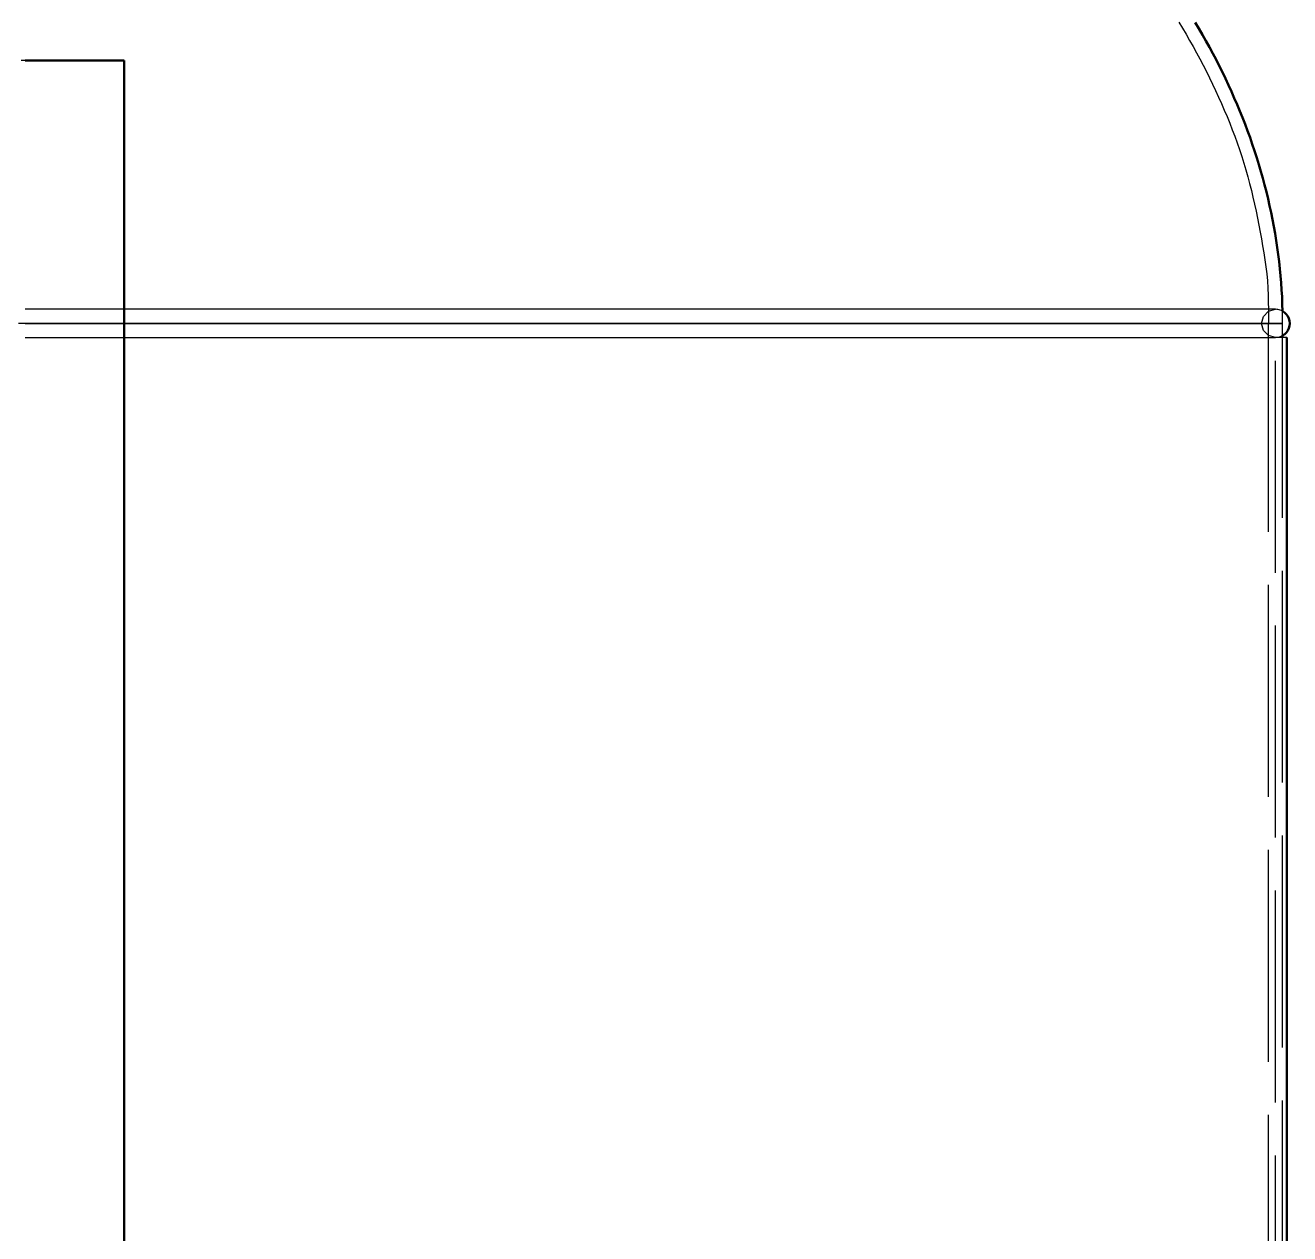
# Model space of a CAD drawing. Header units: millimetres. Extents: x 0 to 420, y 0 to 297.
# Drawn here: x 174.5 to 192.4, y 219.32 to 236.42 of the extents above; entities that cross this region are included whole.
import ezdxf

# ---------------------------------------------------------------- set-up
doc = ezdxf.new("R2010")
doc.units = ezdxf.units.MM
doc.linetypes.add('ISO02-TRAZOS', pattern=[3.75, 3, -0.75])
doc.layers.add('01-VISIBLE', color=7, linetype='CONTINUOUS', lineweight=50)
doc.layers.add('02-OCULTA', color=4, linetype='ISO02-TRAZOS', lineweight=25)

msp = doc.modelspace()

# ---------------------------------------------------------------- linework, layer by layer
at = {"layer": '01-VISIBLE'}
for p, q in [((175.898, 189.92), (175.898, 235.92)), ((192.298, 232), (192.298, 232.027)), ((192.358, 212.42), (192.358, 232))]:
    msp.add_line(p, q, dxfattribs=at)
for points in [[(192.296, 232.374), (192.293, 232.475), (192.289, 232.575), (192.284, 232.675), (192.277, 232.776), (192.268, 232.876), (192.259, 232.975), (192.248, 233.075), (192.236, 233.175), (192.222, 233.274), (192.207, 233.374), (192.191, 233.473), (192.174, 233.572), (192.155, 233.67), (192.135, 233.769), (192.114, 233.867), (192.091, 233.965), (192.068, 234.062), (192.043, 234.16), (192.017, 234.256), (191.99, 234.353), (191.961, 234.449), (191.932, 234.545), (191.901, 234.641), (191.869, 234.736), (191.836, 234.831), (191.802, 234.925), (191.766, 235.019), (191.73, 235.113), (191.693, 235.206), (191.654, 235.299), (191.614, 235.391), (191.574, 235.483), (191.532, 235.574), (191.489, 235.665), (191.445, 235.755), (191.401, 235.845), (191.355, 235.934), (191.308, 236.023), (191.261, 236.112), (191.212, 236.2), (191.163, 236.287), (191.112, 236.374), (191.061, 236.46)], [(174.498, 235.92), (174.598, 235.92), (174.698, 235.92), (174.798, 235.92), (174.898, 235.92), (174.998, 235.92), (175.098, 235.92), (175.198, 235.92), (175.298, 235.92), (175.398, 235.92), (175.498, 235.92), (175.598, 235.92), (175.698, 235.92), (175.798, 235.92), (175.898, 235.92)], [(192.398, 232.2), (192.395, 232.235), (192.386, 232.269), (192.371, 232.301), (192.35, 232.33), (192.325, 232.355), (192.296, 232.374)], [(192.398, 232.2), (192.395, 232.165), (192.386, 232.132), (192.371, 232.1), (192.351, 232.072), (192.327, 232.047), (192.298, 232.027)]]:
    msp.add_lwpolyline(points, dxfattribs=at)
at = {"layer": '02-OCULTA'}
for p, q in [((192.098, 173), (192.098, 232.2)), ((192.298, 232.027), (192.298, 232.2)), ((192.198, 176.172), (192.198, 232)), ((192.198, 176.172), (192.198, 232)), ((192.358, 232), (192.198, 232)), ((192.358, 232), (192.198, 232)), ((192.298, 173.2), (192.298, 232)), ((192.358, 173.2), (192.358, 232))]:
    msp.add_line(p, q, dxfattribs=at)
for points in [[(190.827, 236.465), (190.88, 236.38), (190.931, 236.294), (190.981, 236.207), (191.031, 236.12), (191.079, 236.032), (191.126, 235.944), (191.173, 235.855), (191.218, 235.766), (191.263, 235.676), (191.306, 235.586), (191.349, 235.495), (191.391, 235.404), (191.432, 235.313), (191.472, 235.221), (191.511, 235.128), (191.549, 235.036), (191.585, 234.942), (191.621, 234.849), (191.655, 234.755), (191.688, 234.66), (191.72, 234.565), (191.75, 234.469), (191.779, 234.373), (191.805, 234.277), (191.831, 234.18), (191.855, 234.083), (191.878, 233.985), (191.9, 233.887), (191.921, 233.789), (191.941, 233.691), (191.96, 233.593), (191.979, 233.494), (191.997, 233.396), (192.015, 233.297), (192.032, 233.199), (192.048, 233.1), (192.062, 233), (192.074, 232.901), (192.083, 232.801), (192.089, 232.701), (192.093, 232.601), (192.095, 232.501), (192.097, 232.401), (192.097, 232.3), (192.098, 232.2)], [(175.898, 235.92), (175.794, 235.92), (175.69, 235.92), (175.586, 235.92), (175.482, 235.92), (175.378, 235.92), (175.274, 235.92), (175.17, 235.92), (175.066, 235.92), (174.962, 235.92), (174.858, 235.92), (174.754, 235.92), (174.65, 235.92), (174.546, 235.92), (174.442, 235.92)], [(192.198, 232.4), (192.098, 232.4), (191.998, 232.4), (191.898, 232.4), (191.798, 232.4), (191.698, 232.4), (191.598, 232.4), (191.498, 232.4), (191.398, 232.4), (191.298, 232.4), (191.198, 232.4), (191.098, 232.4), (190.998, 232.4), (190.898, 232.4), (190.798, 232.4), (190.698, 232.4), (190.598, 232.4), (190.498, 232.4), (190.398, 232.4), (190.298, 232.4), (190.198, 232.4), (190.098, 232.4), (189.998, 232.4), (189.898, 232.4), (189.798, 232.4), (189.698, 232.4), (189.598, 232.4), (189.498, 232.4), (189.398, 232.4), (189.298, 232.4), (189.198, 232.4), (189.098, 232.4), (188.998, 232.4), (188.898, 232.4), (188.798, 232.4), (188.698, 232.4), (188.598, 232.4), (188.498, 232.4), (188.398, 232.4), (188.298, 232.4), (188.198, 232.4), (188.098, 232.4), (187.998, 232.4), (187.898, 232.4), (187.798, 232.4), (187.698, 232.4), (187.598, 232.4), (187.498, 232.4), (187.398, 232.4), (187.298, 232.4), (187.198, 232.4), (187.098, 232.4), (186.998, 232.4), (186.898, 232.4), (186.798, 232.4), (186.698, 232.4), (186.598, 232.4), (186.498, 232.4), (186.398, 232.4), (186.298, 232.4), (186.198, 232.4), (186.098, 232.4), (185.998, 232.4), (185.898, 232.4), (185.798, 232.4), (185.698, 232.4), (185.598, 232.4), (185.498, 232.4), (185.398, 232.4), (185.298, 232.4), (185.198, 232.4), (185.098, 232.4), (184.998, 232.4), (184.898, 232.4), (184.798, 232.4), (184.698, 232.4), (184.598, 232.4), (184.498, 232.4), (184.398, 232.4), (184.298, 232.4), (184.198, 232.4), (184.098, 232.4), (183.998, 232.4), (183.898, 232.4), (183.798, 232.4), (183.698, 232.4), (183.598, 232.4), (183.498, 232.4), (183.398, 232.4), (183.298, 232.4), (183.198, 232.4), (183.098, 232.4), (182.998, 232.4), (182.898, 232.4), (182.798, 232.4), (182.698, 232.4), (182.598, 232.4), (182.498, 232.4), (182.398, 232.4), (182.298, 232.4), (182.198, 232.4), (182.098, 232.4), (181.998, 232.4), (181.898, 232.4), (181.798, 232.4), (181.698, 232.4), (181.598, 232.4), (181.498, 232.4), (181.398, 232.4), (181.298, 232.4), (181.198, 232.4), (181.098, 232.4), (180.998, 232.4), (180.898, 232.4), (180.798, 232.4), (180.698, 232.4), (180.598, 232.4), (180.498, 232.4), (180.398, 232.4), (180.298, 232.4), (180.198, 232.4), (180.098, 232.4), (179.998, 232.4), (179.898, 232.4), (179.798, 232.4), (179.698, 232.4), (179.598, 232.4), (179.498, 232.4), (179.398, 232.4), (179.298, 232.4), (179.198, 232.4), (179.098, 232.4), (178.998, 232.4), (178.898, 232.4), (178.798, 232.4), (178.698, 232.4), (178.598, 232.4), (178.498, 232.4), (178.398, 232.4), (178.298, 232.4), (178.198, 232.4), (178.098, 232.4), (177.998, 232.4), (177.898, 232.4), (177.798, 232.4), (177.698, 232.4), (177.598, 232.4), (177.498, 232.4), (177.398, 232.4), (177.298, 232.4), (177.198, 232.4), (177.098, 232.4), (176.998, 232.4), (176.898, 232.4), (176.798, 232.4), (176.698, 232.4), (176.598, 232.4), (176.498, 232.4), (176.398, 232.4), (176.298, 232.4), (176.198, 232.4), (176.098, 232.4), (175.998, 232.4), (175.898, 232.4), (175.798, 232.4), (175.698, 232.4), (175.598, 232.4), (175.498, 232.4), (175.398, 232.4), (175.298, 232.4), (175.198, 232.4), (175.098, 232.4), (174.998, 232.4), (174.898, 232.4), (174.798, 232.4), (174.698, 232.4), (174.598, 232.4), (174.498, 232.4)], [(192.198, 232.4), (192.098, 232.4), (191.998, 232.4), (191.898, 232.4), (191.798, 232.4), (191.698, 232.4), (191.598, 232.4), (191.498, 232.4), (191.398, 232.4), (191.298, 232.4), (191.198, 232.4), (191.098, 232.4), (190.998, 232.4), (190.898, 232.4), (190.798, 232.4), (190.698, 232.4), (190.598, 232.4), (190.498, 232.4), (190.398, 232.4), (190.298, 232.4), (190.198, 232.4), (190.098, 232.4), (189.998, 232.4), (189.898, 232.4), (189.798, 232.4), (189.698, 232.4), (189.598, 232.4), (189.498, 232.4), (189.398, 232.4), (189.298, 232.4), (189.198, 232.4), (189.098, 232.4), (188.998, 232.4), (188.898, 232.4), (188.798, 232.4), (188.698, 232.4), (188.598, 232.4), (188.498, 232.4), (188.398, 232.4), (188.298, 232.4), (188.198, 232.4), (188.098, 232.4), (187.998, 232.4), (187.898, 232.4), (187.798, 232.4), (187.698, 232.4), (187.598, 232.4), (187.498, 232.4), (187.398, 232.4), (187.298, 232.4), (187.198, 232.4), (187.098, 232.4), (186.998, 232.4), (186.898, 232.4), (186.798, 232.4), (186.698, 232.4), (186.598, 232.4), (186.498, 232.4), (186.398, 232.4), (186.298, 232.4), (186.198, 232.4), (186.098, 232.4), (185.998, 232.4), (185.898, 232.4), (185.798, 232.4), (185.698, 232.4), (185.598, 232.4), (185.498, 232.4), (185.398, 232.4), (185.298, 232.4), (185.198, 232.4), (185.098, 232.4), (184.998, 232.4), (184.898, 232.4), (184.798, 232.4), (184.698, 232.4), (184.598, 232.4), (184.498, 232.4), (184.398, 232.4), (184.298, 232.4), (184.198, 232.4), (184.098, 232.4), (183.998, 232.4), (183.898, 232.4), (183.798, 232.4), (183.698, 232.4), (183.598, 232.4), (183.498, 232.4), (183.398, 232.4), (183.298, 232.4), (183.198, 232.4), (183.098, 232.4), (182.998, 232.4), (182.898, 232.4), (182.798, 232.4), (182.698, 232.4), (182.598, 232.4), (182.498, 232.4), (182.398, 232.4), (182.298, 232.4), (182.198, 232.4), (182.098, 232.4), (181.998, 232.4), (181.898, 232.4), (181.798, 232.4), (181.698, 232.4), (181.598, 232.4), (181.498, 232.4), (181.398, 232.4), (181.298, 232.4), (181.198, 232.4), (181.098, 232.4), (180.998, 232.4), (180.898, 232.4), (180.798, 232.4), (180.698, 232.4), (180.598, 232.4), (180.498, 232.4), (180.398, 232.4), (180.298, 232.4), (180.198, 232.4), (180.098, 232.4), (179.998, 232.4), (179.898, 232.4), (179.798, 232.4), (179.698, 232.4), (179.598, 232.4), (179.498, 232.4), (179.398, 232.4), (179.298, 232.4), (179.198, 232.4), (179.098, 232.4), (178.998, 232.4), (178.898, 232.4), (178.798, 232.4), (178.698, 232.4), (178.598, 232.4), (178.498, 232.4), (178.398, 232.4), (178.298, 232.4), (178.198, 232.4), (178.098, 232.4), (177.998, 232.4), (177.898, 232.4), (177.798, 232.4), (177.698, 232.4), (177.598, 232.4), (177.498, 232.4), (177.398, 232.4), (177.298, 232.4), (177.198, 232.4), (177.098, 232.4), (176.998, 232.4), (176.898, 232.4), (176.798, 232.4), (176.698, 232.4), (176.598, 232.4), (176.498, 232.4), (176.398, 232.4), (176.298, 232.4), (176.198, 232.4), (176.098, 232.4), (175.998, 232.4), (175.898, 232.4), (175.798, 232.4), (175.698, 232.4), (175.598, 232.4), (175.498, 232.4), (175.398, 232.4), (175.298, 232.4), (175.198, 232.4), (175.098, 232.4), (174.998, 232.4), (174.898, 232.4), (174.798, 232.4), (174.698, 232.4), (174.598, 232.4), (174.498, 232.4)], [(192.198, 232), (192.098, 232.027), (192.025, 232.1), (191.998, 232.2), (192.025, 232.3), (192.098, 232.373), (192.198, 232.4)], [(192.296, 232.374), (192.281, 232.382), (192.265, 232.389), (192.249, 232.394), (192.232, 232.397), (192.215, 232.399), (192.198, 232.4)], [(192.298, 232.2), (192.298, 232.229), (192.298, 232.258), (192.298, 232.287), (192.297, 232.316), (192.297, 232.345), (192.296, 232.374)], [(192.298, 232.2), (192.198, 232.2), (192.097, 232.2), (191.997, 232.2), (191.896, 232.2), (191.796, 232.2), (191.695, 232.2), (191.594, 232.2), (191.494, 232.2), (191.393, 232.2), (191.293, 232.2), (191.192, 232.2), (191.092, 232.2), (190.991, 232.2), (190.891, 232.2), (190.79, 232.2), (190.69, 232.2), (190.589, 232.2), (190.489, 232.2), (190.388, 232.2), (190.288, 232.2), (190.187, 232.2), (190.087, 232.2), (189.986, 232.2), (189.885, 232.2), (189.785, 232.2), (189.684, 232.2), (189.584, 232.2), (189.483, 232.2), (189.383, 232.2), (189.282, 232.2), (189.182, 232.2), (189.081, 232.2), (188.981, 232.2), (188.88, 232.2), (188.78, 232.2), (188.679, 232.2), (188.579, 232.2), (188.478, 232.2), (188.378, 232.2), (188.277, 232.2), (188.176, 232.2), (188.076, 232.2), (187.975, 232.2), (187.875, 232.2), (187.774, 232.2), (187.674, 232.2), (187.573, 232.2), (187.473, 232.2), (187.372, 232.2), (187.272, 232.2), (187.171, 232.2), (187.071, 232.2), (186.97, 232.2), (186.87, 232.2), (186.769, 232.2), (186.669, 232.2), (186.568, 232.2), (186.467, 232.2), (186.367, 232.2), (186.266, 232.2), (186.166, 232.2), (186.065, 232.2), (185.965, 232.2), (185.864, 232.2), (185.764, 232.2), (185.663, 232.2), (185.563, 232.2), (185.462, 232.2), (185.362, 232.2), (185.261, 232.2), (185.161, 232.2), (185.06, 232.2), (184.96, 232.2), (184.859, 232.2), (184.758, 232.2), (184.658, 232.2), (184.557, 232.2), (184.457, 232.2), (184.356, 232.2), (184.256, 232.2), (184.155, 232.2), (184.055, 232.2), (183.954, 232.2), (183.854, 232.2), (183.753, 232.2), (183.653, 232.2), (183.552, 232.2), (183.452, 232.2), (183.351, 232.2), (183.251, 232.2), (183.15, 232.2), (183.049, 232.2), (182.949, 232.2), (182.848, 232.2), (182.748, 232.2), (182.647, 232.2), (182.547, 232.2), (182.446, 232.2), (182.346, 232.2), (182.245, 232.2), (182.145, 232.2), (182.044, 232.2), (181.944, 232.2), (181.843, 232.2), (181.743, 232.2), (181.642, 232.2), (181.542, 232.2), (181.441, 232.2), (181.34, 232.2), (181.24, 232.2), (181.139, 232.2), (181.039, 232.2), (180.938, 232.2), (180.838, 232.2), (180.737, 232.2), (180.637, 232.2), (180.536, 232.2), (180.436, 232.2), (180.335, 232.2), (180.235, 232.2), (180.134, 232.2), (180.034, 232.2), (179.933, 232.2), (179.833, 232.2), (179.732, 232.2), (179.631, 232.2), (179.531, 232.2), (179.43, 232.2), (179.33, 232.2), (179.229, 232.2), (179.129, 232.2), (179.028, 232.2), (178.928, 232.2), (178.827, 232.2), (178.727, 232.2), (178.626, 232.2), (178.526, 232.2), (178.425, 232.2), (178.325, 232.2), (178.224, 232.2), (178.124, 232.2), (178.023, 232.2), (177.923, 232.2), (177.822, 232.2), (177.721, 232.2), (177.621, 232.2), (177.52, 232.2), (177.42, 232.2), (177.319, 232.2), (177.219, 232.2), (177.118, 232.2), (177.018, 232.2), (176.917, 232.2), (176.817, 232.2), (176.716, 232.2), (176.616, 232.2), (176.515, 232.2), (176.415, 232.2), (176.314, 232.2), (176.214, 232.2), (176.113, 232.2), (176.012, 232.2), (175.912, 232.2), (175.811, 232.2), (175.711, 232.2), (175.61, 232.2), (175.51, 232.2), (175.409, 232.2), (175.309, 232.2), (175.208, 232.2), (175.108, 232.2), (175.007, 232.2), (174.907, 232.2), (174.806, 232.2), (174.706, 232.2), (174.605, 232.2), (174.505, 232.2), (174.404, 232.2)], [(192.298, 232.2), (192.198, 232.2), (192.097, 232.2), (191.997, 232.2), (191.896, 232.2), (191.796, 232.2), (191.695, 232.2), (191.594, 232.2), (191.494, 232.2), (191.393, 232.2), (191.293, 232.2), (191.192, 232.2), (191.092, 232.2), (190.991, 232.2), (190.891, 232.2), (190.79, 232.2), (190.69, 232.2), (190.589, 232.2), (190.489, 232.2), (190.388, 232.2), (190.288, 232.2), (190.187, 232.2), (190.087, 232.2), (189.986, 232.2), (189.885, 232.2), (189.785, 232.2), (189.684, 232.2), (189.584, 232.2), (189.483, 232.2), (189.383, 232.2), (189.282, 232.2), (189.182, 232.2), (189.081, 232.2), (188.981, 232.2), (188.88, 232.2), (188.78, 232.2), (188.679, 232.2), (188.579, 232.2), (188.478, 232.2), (188.378, 232.2), (188.277, 232.2), (188.176, 232.2), (188.076, 232.2), (187.975, 232.2), (187.875, 232.2), (187.774, 232.2), (187.674, 232.2), (187.573, 232.2), (187.473, 232.2), (187.372, 232.2), (187.272, 232.2), (187.171, 232.2), (187.071, 232.2), (186.97, 232.2), (186.87, 232.2), (186.769, 232.2), (186.669, 232.2), (186.568, 232.2), (186.467, 232.2), (186.367, 232.2), (186.266, 232.2), (186.166, 232.2), (186.065, 232.2), (185.965, 232.2), (185.864, 232.2), (185.764, 232.2), (185.663, 232.2), (185.563, 232.2), (185.462, 232.2), (185.362, 232.2), (185.261, 232.2), (185.161, 232.2), (185.06, 232.2), (184.96, 232.2), (184.859, 232.2), (184.758, 232.2), (184.658, 232.2), (184.557, 232.2), (184.457, 232.2), (184.356, 232.2), (184.256, 232.2), (184.155, 232.2), (184.055, 232.2), (183.954, 232.2), (183.854, 232.2), (183.753, 232.2), (183.653, 232.2), (183.552, 232.2), (183.452, 232.2), (183.351, 232.2), (183.251, 232.2), (183.15, 232.2), (183.049, 232.2), (182.949, 232.2), (182.848, 232.2), (182.748, 232.2), (182.647, 232.2), (182.547, 232.2), (182.446, 232.2), (182.346, 232.2), (182.245, 232.2), (182.145, 232.2), (182.044, 232.2), (181.944, 232.2), (181.843, 232.2), (181.743, 232.2), (181.642, 232.2), (181.542, 232.2), (181.441, 232.2), (181.34, 232.2), (181.24, 232.2), (181.139, 232.2), (181.039, 232.2), (180.938, 232.2), (180.838, 232.2), (180.737, 232.2), (180.637, 232.2), (180.536, 232.2), (180.436, 232.2), (180.335, 232.2), (180.235, 232.2), (180.134, 232.2), (180.034, 232.2), (179.933, 232.2), (179.833, 232.2), (179.732, 232.2), (179.631, 232.2), (179.531, 232.2), (179.43, 232.2), (179.33, 232.2), (179.229, 232.2), (179.129, 232.2), (179.028, 232.2), (178.928, 232.2), (178.827, 232.2), (178.727, 232.2), (178.626, 232.2), (178.526, 232.2), (178.425, 232.2), (178.325, 232.2), (178.224, 232.2), (178.124, 232.2), (178.023, 232.2), (177.923, 232.2), (177.822, 232.2), (177.721, 232.2), (177.621, 232.2), (177.52, 232.2), (177.42, 232.2), (177.319, 232.2), (177.219, 232.2), (177.118, 232.2), (177.018, 232.2), (176.917, 232.2), (176.817, 232.2), (176.716, 232.2), (176.616, 232.2), (176.515, 232.2), (176.415, 232.2), (176.314, 232.2), (176.214, 232.2), (176.113, 232.2), (176.012, 232.2), (175.912, 232.2), (175.811, 232.2), (175.711, 232.2), (175.61, 232.2), (175.51, 232.2), (175.409, 232.2), (175.309, 232.2), (175.208, 232.2), (175.108, 232.2), (175.007, 232.2), (174.907, 232.2), (174.806, 232.2), (174.706, 232.2), (174.605, 232.2), (174.505, 232.2), (174.404, 232.2)], [(174.498, 232.2), (174.598, 232.2), (174.698, 232.2), (174.798, 232.2), (174.898, 232.2), (174.998, 232.2), (175.098, 232.2), (175.198, 232.2), (175.298, 232.2), (175.398, 232.2), (175.498, 232.2), (175.598, 232.2), (175.698, 232.2), (175.798, 232.2), (175.898, 232.2), (175.998, 232.2), (176.098, 232.2), (176.198, 232.2), (176.298, 232.2), (176.398, 232.2), (176.498, 232.2), (176.598, 232.2), (176.698, 232.2), (176.798, 232.2), (176.898, 232.2), (176.998, 232.2), (177.098, 232.2), (177.198, 232.2), (177.298, 232.2), (177.398, 232.2), (177.498, 232.2), (177.598, 232.2), (177.698, 232.2), (177.798, 232.2), (177.898, 232.2), (177.998, 232.2), (178.098, 232.2), (178.198, 232.2), (178.298, 232.2), (178.398, 232.2), (178.498, 232.2), (178.598, 232.2), (178.698, 232.2), (178.798, 232.2), (178.898, 232.2), (178.998, 232.2), (179.098, 232.2), (179.198, 232.2), (179.298, 232.2), (179.398, 232.2), (179.498, 232.2), (179.598, 232.2), (179.698, 232.2), (179.798, 232.2), (179.898, 232.2), (179.998, 232.2), (180.098, 232.2), (180.198, 232.2), (180.298, 232.2), (180.398, 232.2), (180.498, 232.2), (180.598, 232.2), (180.698, 232.2), (180.798, 232.2), (180.898, 232.2), (180.998, 232.2), (181.098, 232.2), (181.198, 232.2), (181.298, 232.2), (181.398, 232.2), (181.498, 232.2), (181.598, 232.2), (181.698, 232.2), (181.798, 232.2), (181.898, 232.2), (181.998, 232.2), (182.098, 232.2), (182.198, 232.2), (182.298, 232.2), (182.398, 232.2), (182.498, 232.2), (182.598, 232.2), (182.698, 232.2), (182.798, 232.2), (182.898, 232.2), (182.998, 232.2), (183.098, 232.2), (183.198, 232.2), (183.298, 232.2), (183.398, 232.2), (183.498, 232.2), (183.598, 232.2), (183.698, 232.2), (183.798, 232.2), (183.898, 232.2), (183.998, 232.2), (184.098, 232.2), (184.198, 232.2), (184.298, 232.2), (184.398, 232.2), (184.498, 232.2), (184.598, 232.2), (184.698, 232.2), (184.798, 232.2), (184.898, 232.2), (184.998, 232.2), (185.098, 232.2), (185.198, 232.2), (185.298, 232.2), (185.398, 232.2), (185.498, 232.2), (185.598, 232.2), (185.698, 232.2), (185.798, 232.2), (185.898, 232.2), (185.998, 232.2), (186.098, 232.2), (186.198, 232.2), (186.298, 232.2), (186.398, 232.2), (186.498, 232.2), (186.598, 232.2), (186.698, 232.2), (186.798, 232.2), (186.898, 232.2), (186.998, 232.2), (187.098, 232.2), (187.198, 232.2), (187.298, 232.2), (187.398, 232.2), (187.498, 232.2), (187.598, 232.2), (187.698, 232.2), (187.798, 232.2), (187.898, 232.2), (187.998, 232.2), (188.098, 232.2), (188.198, 232.2), (188.298, 232.2), (188.398, 232.2), (188.498, 232.2), (188.598, 232.2), (188.698, 232.2), (188.798, 232.2), (188.898, 232.2), (188.998, 232.2), (189.098, 232.2), (189.198, 232.2), (189.298, 232.2), (189.398, 232.2), (189.498, 232.2), (189.598, 232.2), (189.698, 232.2), (189.798, 232.2), (189.898, 232.2), (189.998, 232.2), (190.098, 232.2), (190.198, 232.2), (190.298, 232.2), (190.398, 232.2), (190.498, 232.2), (190.598, 232.2), (190.698, 232.2), (190.798, 232.2), (190.898, 232.2), (190.998, 232.2), (191.098, 232.2), (191.198, 232.2), (191.298, 232.2), (191.398, 232.2), (191.498, 232.2), (191.598, 232.2), (191.698, 232.2), (191.798, 232.2), (191.898, 232.2), (191.998, 232.2), (192.098, 232.2), (192.198, 232.2), (192.298, 232.2)], [(174.498, 232.2), (174.598, 232.2), (174.698, 232.2), (174.798, 232.2), (174.898, 232.2), (174.998, 232.2), (175.098, 232.2), (175.198, 232.2), (175.298, 232.2), (175.398, 232.2), (175.498, 232.2), (175.598, 232.2), (175.698, 232.2), (175.798, 232.2), (175.898, 232.2), (175.998, 232.2), (176.098, 232.2), (176.198, 232.2), (176.298, 232.2), (176.398, 232.2), (176.498, 232.2), (176.598, 232.2), (176.698, 232.2), (176.798, 232.2), (176.898, 232.2), (176.998, 232.2), (177.098, 232.2), (177.198, 232.2), (177.298, 232.2), (177.398, 232.2), (177.498, 232.2), (177.598, 232.2), (177.698, 232.2), (177.798, 232.2), (177.898, 232.2), (177.998, 232.2), (178.098, 232.2), (178.198, 232.2), (178.298, 232.2), (178.398, 232.2), (178.498, 232.2), (178.598, 232.2), (178.698, 232.2), (178.798, 232.2), (178.898, 232.2), (178.998, 232.2), (179.098, 232.2), (179.198, 232.2), (179.298, 232.2), (179.398, 232.2), (179.498, 232.2), (179.598, 232.2), (179.698, 232.2), (179.798, 232.2), (179.898, 232.2), (179.998, 232.2), (180.098, 232.2), (180.198, 232.2), (180.298, 232.2), (180.398, 232.2), (180.498, 232.2), (180.598, 232.2), (180.698, 232.2), (180.798, 232.2), (180.898, 232.2), (180.998, 232.2), (181.098, 232.2), (181.198, 232.2), (181.298, 232.2), (181.398, 232.2), (181.498, 232.2), (181.598, 232.2), (181.698, 232.2), (181.798, 232.2), (181.898, 232.2), (181.998, 232.2), (182.098, 232.2), (182.198, 232.2), (182.298, 232.2), (182.398, 232.2), (182.498, 232.2), (182.598, 232.2), (182.698, 232.2), (182.798, 232.2), (182.898, 232.2), (182.998, 232.2), (183.098, 232.2), (183.198, 232.2), (183.298, 232.2), (183.398, 232.2), (183.498, 232.2), (183.598, 232.2), (183.698, 232.2), (183.798, 232.2), (183.898, 232.2), (183.998, 232.2), (184.098, 232.2), (184.198, 232.2), (184.298, 232.2), (184.398, 232.2), (184.498, 232.2), (184.598, 232.2), (184.698, 232.2), (184.798, 232.2), (184.898, 232.2), (184.998, 232.2), (185.098, 232.2), (185.198, 232.2), (185.298, 232.2), (185.398, 232.2), (185.498, 232.2), (185.598, 232.2), (185.698, 232.2), (185.798, 232.2), (185.898, 232.2), (185.998, 232.2), (186.098, 232.2), (186.198, 232.2), (186.298, 232.2), (186.398, 232.2), (186.498, 232.2), (186.598, 232.2), (186.698, 232.2), (186.798, 232.2), (186.898, 232.2), (186.998, 232.2), (187.098, 232.2), (187.198, 232.2), (187.298, 232.2), (187.398, 232.2), (187.498, 232.2), (187.598, 232.2), (187.698, 232.2), (187.798, 232.2), (187.898, 232.2), (187.998, 232.2), (188.098, 232.2), (188.198, 232.2), (188.298, 232.2), (188.398, 232.2), (188.498, 232.2), (188.598, 232.2), (188.698, 232.2), (188.798, 232.2), (188.898, 232.2), (188.998, 232.2), (189.098, 232.2), (189.198, 232.2), (189.298, 232.2), (189.398, 232.2), (189.498, 232.2), (189.598, 232.2), (189.698, 232.2), (189.798, 232.2), (189.898, 232.2), (189.998, 232.2), (190.098, 232.2), (190.198, 232.2), (190.298, 232.2), (190.398, 232.2), (190.498, 232.2), (190.598, 232.2), (190.698, 232.2), (190.798, 232.2), (190.898, 232.2), (190.998, 232.2), (191.098, 232.2), (191.198, 232.2), (191.298, 232.2), (191.398, 232.2), (191.498, 232.2), (191.598, 232.2), (191.698, 232.2), (191.798, 232.2), (191.898, 232.2), (191.998, 232.2), (192.098, 232.2)], [(192.098, 232.2), (191.998, 232.2), (191.898, 232.2), (191.798, 232.2), (191.698, 232.2), (191.598, 232.2), (191.498, 232.2), (191.398, 232.2), (191.298, 232.2), (191.198, 232.2), (191.098, 232.2), (190.998, 232.2), (190.898, 232.2), (190.798, 232.2), (190.698, 232.2), (190.598, 232.2), (190.498, 232.2), (190.398, 232.2), (190.298, 232.2), (190.198, 232.2), (190.098, 232.2), (189.998, 232.2), (189.898, 232.2), (189.798, 232.2), (189.698, 232.2), (189.598, 232.2), (189.498, 232.2), (189.398, 232.2), (189.298, 232.2), (189.198, 232.2), (189.098, 232.2), (188.998, 232.2), (188.898, 232.2), (188.798, 232.2), (188.698, 232.2), (188.598, 232.2), (188.498, 232.2), (188.398, 232.2), (188.298, 232.2), (188.198, 232.2), (188.098, 232.2), (187.998, 232.2), (187.898, 232.2), (187.798, 232.2), (187.698, 232.2), (187.598, 232.2), (187.498, 232.2), (187.398, 232.2), (187.298, 232.2), (187.198, 232.2), (187.098, 232.2), (186.998, 232.2), (186.898, 232.2), (186.798, 232.2), (186.698, 232.2), (186.598, 232.2), (186.498, 232.2), (186.398, 232.2), (186.298, 232.2), (186.198, 232.2), (186.098, 232.2), (185.998, 232.2), (185.898, 232.2), (185.798, 232.2), (185.698, 232.2), (185.598, 232.2), (185.498, 232.2), (185.398, 232.2), (185.298, 232.2), (185.198, 232.2), (185.098, 232.2), (184.998, 232.2), (184.898, 232.2), (184.798, 232.2), (184.698, 232.2), (184.598, 232.2), (184.498, 232.2), (184.398, 232.2), (184.298, 232.2), (184.198, 232.2), (184.098, 232.2), (183.998, 232.2), (183.898, 232.2), (183.798, 232.2), (183.698, 232.2), (183.598, 232.2), (183.498, 232.2), (183.398, 232.2), (183.298, 232.2), (183.198, 232.2), (183.098, 232.2), (182.998, 232.2), (182.898, 232.2), (182.798, 232.2), (182.698, 232.2), (182.598, 232.2), (182.498, 232.2), (182.398, 232.2), (182.298, 232.2), (182.198, 232.2), (182.098, 232.2), (181.998, 232.2), (181.898, 232.2), (181.798, 232.2), (181.698, 232.2), (181.598, 232.2), (181.498, 232.2), (181.398, 232.2), (181.298, 232.2), (181.198, 232.2), (181.098, 232.2), (180.998, 232.2), (180.898, 232.2), (180.798, 232.2), (180.698, 232.2), (180.598, 232.2), (180.498, 232.2), (180.398, 232.2), (180.298, 232.2), (180.198, 232.2), (180.098, 232.2), (179.998, 232.2), (179.898, 232.2), (179.798, 232.2), (179.698, 232.2), (179.598, 232.2), (179.498, 232.2), (179.398, 232.2), (179.298, 232.2), (179.198, 232.2), (179.098, 232.2), (178.998, 232.2), (178.898, 232.2), (178.798, 232.2), (178.698, 232.2), (178.598, 232.2), (178.498, 232.2), (178.398, 232.2), (178.298, 232.2), (178.198, 232.2), (178.098, 232.2), (177.998, 232.2), (177.898, 232.2), (177.798, 232.2), (177.698, 232.2), (177.598, 232.2), (177.498, 232.2), (177.398, 232.2), (177.298, 232.2), (177.198, 232.2), (177.098, 232.2), (176.998, 232.2), (176.898, 232.2), (176.798, 232.2), (176.698, 232.2), (176.598, 232.2), (176.498, 232.2), (176.398, 232.2), (176.298, 232.2), (176.198, 232.2), (176.098, 232.2), (175.998, 232.2), (175.898, 232.2), (175.798, 232.2), (175.698, 232.2), (175.598, 232.2), (175.498, 232.2), (175.398, 232.2), (175.298, 232.2), (175.198, 232.2), (175.098, 232.2), (174.998, 232.2), (174.898, 232.2), (174.798, 232.2), (174.698, 232.2), (174.598, 232.2), (174.498, 232.2)], [(174.498, 232.2), (174.598, 232.2), (174.698, 232.2), (174.798, 232.2), (174.898, 232.2), (174.998, 232.2), (175.098, 232.2), (175.198, 232.2), (175.298, 232.2), (175.398, 232.2), (175.498, 232.2), (175.598, 232.2), (175.698, 232.2), (175.798, 232.2), (175.898, 232.2), (175.998, 232.2), (176.098, 232.2), (176.198, 232.2), (176.298, 232.2), (176.398, 232.2), (176.498, 232.2), (176.598, 232.2), (176.698, 232.2), (176.798, 232.2), (176.898, 232.2), (176.998, 232.2), (177.098, 232.2), (177.198, 232.2), (177.298, 232.2), (177.398, 232.2), (177.498, 232.2), (177.598, 232.2), (177.698, 232.2), (177.798, 232.2), (177.898, 232.2), (177.998, 232.2), (178.098, 232.2), (178.198, 232.2), (178.298, 232.2), (178.398, 232.2), (178.498, 232.2), (178.598, 232.2), (178.698, 232.2), (178.798, 232.2), (178.898, 232.2), (178.998, 232.2), (179.098, 232.2), (179.198, 232.2), (179.298, 232.2), (179.398, 232.2), (179.498, 232.2), (179.598, 232.2), (179.698, 232.2), (179.798, 232.2), (179.898, 232.2), (179.998, 232.2), (180.098, 232.2), (180.198, 232.2), (180.298, 232.2), (180.398, 232.2), (180.498, 232.2), (180.598, 232.2), (180.698, 232.2), (180.798, 232.2), (180.898, 232.2), (180.998, 232.2), (181.098, 232.2), (181.198, 232.2), (181.298, 232.2), (181.398, 232.2), (181.498, 232.2), (181.598, 232.2), (181.698, 232.2), (181.798, 232.2), (181.898, 232.2), (181.998, 232.2), (182.098, 232.2), (182.198, 232.2), (182.298, 232.2), (182.398, 232.2), (182.498, 232.2), (182.598, 232.2), (182.698, 232.2), (182.798, 232.2), (182.898, 232.2), (182.998, 232.2), (183.098, 232.2), (183.198, 232.2), (183.298, 232.2), (183.398, 232.2), (183.498, 232.2), (183.598, 232.2), (183.698, 232.2), (183.798, 232.2), (183.898, 232.2), (183.998, 232.2), (184.098, 232.2), (184.198, 232.2), (184.298, 232.2), (184.398, 232.2), (184.498, 232.2), (184.598, 232.2), (184.698, 232.2), (184.798, 232.2), (184.898, 232.2), (184.998, 232.2), (185.098, 232.2), (185.198, 232.2), (185.298, 232.2), (185.398, 232.2), (185.498, 232.2), (185.598, 232.2), (185.698, 232.2), (185.798, 232.2), (185.898, 232.2), (185.998, 232.2), (186.098, 232.2), (186.198, 232.2), (186.298, 232.2), (186.398, 232.2), (186.498, 232.2), (186.598, 232.2), (186.698, 232.2), (186.798, 232.2), (186.898, 232.2), (186.998, 232.2), (187.098, 232.2), (187.198, 232.2), (187.298, 232.2), (187.398, 232.2), (187.498, 232.2), (187.598, 232.2), (187.698, 232.2), (187.798, 232.2), (187.898, 232.2), (187.998, 232.2), (188.098, 232.2), (188.198, 232.2), (188.298, 232.2), (188.398, 232.2), (188.498, 232.2), (188.598, 232.2), (188.698, 232.2), (188.798, 232.2), (188.898, 232.2), (188.998, 232.2), (189.098, 232.2), (189.198, 232.2), (189.298, 232.2), (189.398, 232.2), (189.498, 232.2), (189.598, 232.2), (189.698, 232.2), (189.798, 232.2), (189.898, 232.2), (189.998, 232.2), (190.098, 232.2), (190.198, 232.2), (190.298, 232.2), (190.398, 232.2), (190.498, 232.2), (190.598, 232.2), (190.698, 232.2), (190.798, 232.2), (190.898, 232.2), (190.998, 232.2), (191.098, 232.2), (191.198, 232.2), (191.298, 232.2), (191.398, 232.2), (191.498, 232.2), (191.598, 232.2), (191.698, 232.2), (191.798, 232.2), (191.898, 232.2), (191.998, 232.2), (192.098, 232.2), (192.198, 232.2), (192.298, 232.2)], [(174.498, 232.2), (174.598, 232.2), (174.698, 232.2), (174.798, 232.2), (174.898, 232.2), (174.998, 232.2), (175.098, 232.2), (175.198, 232.2), (175.298, 232.2), (175.398, 232.2), (175.498, 232.2), (175.598, 232.2), (175.698, 232.2), (175.798, 232.2), (175.898, 232.2), (175.998, 232.2), (176.098, 232.2), (176.198, 232.2), (176.298, 232.2), (176.398, 232.2), (176.498, 232.2), (176.598, 232.2), (176.698, 232.2), (176.798, 232.2), (176.898, 232.2), (176.998, 232.2), (177.098, 232.2), (177.198, 232.2), (177.298, 232.2), (177.398, 232.2), (177.498, 232.2), (177.598, 232.2), (177.698, 232.2), (177.798, 232.2), (177.898, 232.2), (177.998, 232.2), (178.098, 232.2), (178.198, 232.2), (178.298, 232.2), (178.398, 232.2), (178.498, 232.2), (178.598, 232.2), (178.698, 232.2), (178.798, 232.2), (178.898, 232.2), (178.998, 232.2), (179.098, 232.2), (179.198, 232.2), (179.298, 232.2), (179.398, 232.2), (179.498, 232.2), (179.598, 232.2), (179.698, 232.2), (179.798, 232.2), (179.898, 232.2), (179.998, 232.2), (180.098, 232.2), (180.198, 232.2), (180.298, 232.2), (180.398, 232.2), (180.498, 232.2), (180.598, 232.2), (180.698, 232.2), (180.798, 232.2), (180.898, 232.2), (180.998, 232.2), (181.098, 232.2), (181.198, 232.2), (181.298, 232.2), (181.398, 232.2), (181.498, 232.2), (181.598, 232.2), (181.698, 232.2), (181.798, 232.2), (181.898, 232.2), (181.998, 232.2), (182.098, 232.2), (182.198, 232.2), (182.298, 232.2), (182.398, 232.2), (182.498, 232.2), (182.598, 232.2), (182.698, 232.2), (182.798, 232.2), (182.898, 232.2), (182.998, 232.2), (183.098, 232.2), (183.198, 232.2), (183.298, 232.2), (183.398, 232.2), (183.498, 232.2), (183.598, 232.2), (183.698, 232.2), (183.798, 232.2), (183.898, 232.2), (183.998, 232.2), (184.098, 232.2), (184.198, 232.2), (184.298, 232.2), (184.398, 232.2), (184.498, 232.2), (184.598, 232.2), (184.698, 232.2), (184.798, 232.2), (184.898, 232.2), (184.998, 232.2), (185.098, 232.2), (185.198, 232.2), (185.298, 232.2), (185.398, 232.2), (185.498, 232.2), (185.598, 232.2), (185.698, 232.2), (185.798, 232.2), (185.898, 232.2), (185.998, 232.2), (186.098, 232.2), (186.198, 232.2), (186.298, 232.2), (186.398, 232.2), (186.498, 232.2), (186.598, 232.2), (186.698, 232.2), (186.798, 232.2), (186.898, 232.2), (186.998, 232.2), (187.098, 232.2), (187.198, 232.2), (187.298, 232.2), (187.398, 232.2), (187.498, 232.2), (187.598, 232.2), (187.698, 232.2), (187.798, 232.2), (187.898, 232.2), (187.998, 232.2), (188.098, 232.2), (188.198, 232.2), (188.298, 232.2), (188.398, 232.2), (188.498, 232.2), (188.598, 232.2), (188.698, 232.2), (188.798, 232.2), (188.898, 232.2), (188.998, 232.2), (189.098, 232.2), (189.198, 232.2), (189.298, 232.2), (189.398, 232.2), (189.498, 232.2), (189.598, 232.2), (189.698, 232.2), (189.798, 232.2), (189.898, 232.2), (189.998, 232.2), (190.098, 232.2), (190.198, 232.2), (190.298, 232.2), (190.398, 232.2), (190.498, 232.2), (190.598, 232.2), (190.698, 232.2), (190.798, 232.2), (190.898, 232.2), (190.998, 232.2), (191.098, 232.2), (191.198, 232.2), (191.298, 232.2), (191.398, 232.2), (191.498, 232.2), (191.598, 232.2), (191.698, 232.2), (191.798, 232.2), (191.898, 232.2), (191.998, 232.2), (192.098, 232.2)], [(192.098, 232.2), (191.998, 232.2), (191.898, 232.2), (191.798, 232.2), (191.698, 232.2), (191.598, 232.2), (191.498, 232.2), (191.398, 232.2), (191.298, 232.2), (191.198, 232.2), (191.098, 232.2), (190.998, 232.2), (190.898, 232.2), (190.798, 232.2), (190.698, 232.2), (190.598, 232.2), (190.498, 232.2), (190.398, 232.2), (190.298, 232.2), (190.198, 232.2), (190.098, 232.2), (189.998, 232.2), (189.898, 232.2), (189.798, 232.2), (189.698, 232.2), (189.598, 232.2), (189.498, 232.2), (189.398, 232.2), (189.298, 232.2), (189.198, 232.2), (189.098, 232.2), (188.998, 232.2), (188.898, 232.2), (188.798, 232.2), (188.698, 232.2), (188.598, 232.2), (188.498, 232.2), (188.398, 232.2), (188.298, 232.2), (188.198, 232.2), (188.098, 232.2), (187.998, 232.2), (187.898, 232.2), (187.798, 232.2), (187.698, 232.2), (187.598, 232.2), (187.498, 232.2), (187.398, 232.2), (187.298, 232.2), (187.198, 232.2), (187.098, 232.2), (186.998, 232.2), (186.898, 232.2), (186.798, 232.2), (186.698, 232.2), (186.598, 232.2), (186.498, 232.2), (186.398, 232.2), (186.298, 232.2), (186.198, 232.2), (186.098, 232.2), (185.998, 232.2), (185.898, 232.2), (185.798, 232.2), (185.698, 232.2), (185.598, 232.2), (185.498, 232.2), (185.398, 232.2), (185.298, 232.2), (185.198, 232.2), (185.098, 232.2), (184.998, 232.2), (184.898, 232.2), (184.798, 232.2), (184.698, 232.2), (184.598, 232.2), (184.498, 232.2), (184.398, 232.2), (184.298, 232.2), (184.198, 232.2), (184.098, 232.2), (183.998, 232.2), (183.898, 232.2), (183.798, 232.2), (183.698, 232.2), (183.598, 232.2), (183.498, 232.2), (183.398, 232.2), (183.298, 232.2), (183.198, 232.2), (183.098, 232.2), (182.998, 232.2), (182.898, 232.2), (182.798, 232.2), (182.698, 232.2), (182.598, 232.2), (182.498, 232.2), (182.398, 232.2), (182.298, 232.2), (182.198, 232.2), (182.098, 232.2), (181.998, 232.2), (181.898, 232.2), (181.798, 232.2), (181.698, 232.2), (181.598, 232.2), (181.498, 232.2), (181.398, 232.2), (181.298, 232.2), (181.198, 232.2), (181.098, 232.2), (180.998, 232.2), (180.898, 232.2), (180.798, 232.2), (180.698, 232.2), (180.598, 232.2), (180.498, 232.2), (180.398, 232.2), (180.298, 232.2), (180.198, 232.2), (180.098, 232.2), (179.998, 232.2), (179.898, 232.2), (179.798, 232.2), (179.698, 232.2), (179.598, 232.2), (179.498, 232.2), (179.398, 232.2), (179.298, 232.2), (179.198, 232.2), (179.098, 232.2), (178.998, 232.2), (178.898, 232.2), (178.798, 232.2), (178.698, 232.2), (178.598, 232.2), (178.498, 232.2), (178.398, 232.2), (178.298, 232.2), (178.198, 232.2), (178.098, 232.2), (177.998, 232.2), (177.898, 232.2), (177.798, 232.2), (177.698, 232.2), (177.598, 232.2), (177.498, 232.2), (177.398, 232.2), (177.298, 232.2), (177.198, 232.2), (177.098, 232.2), (176.998, 232.2), (176.898, 232.2), (176.798, 232.2), (176.698, 232.2), (176.598, 232.2), (176.498, 232.2), (176.398, 232.2), (176.298, 232.2), (176.198, 232.2), (176.098, 232.2), (175.998, 232.2), (175.898, 232.2), (175.798, 232.2), (175.698, 232.2), (175.598, 232.2), (175.498, 232.2), (175.398, 232.2), (175.298, 232.2), (175.198, 232.2), (175.098, 232.2), (174.998, 232.2), (174.898, 232.2), (174.798, 232.2), (174.698, 232.2), (174.598, 232.2), (174.498, 232.2)], [(174.498, 232), (174.598, 232), (174.698, 232), (174.798, 232), (174.898, 232), (174.998, 232), (175.098, 232), (175.198, 232), (175.298, 232), (175.398, 232), (175.498, 232), (175.598, 232), (175.698, 232), (175.798, 232), (175.898, 232), (175.998, 232), (176.098, 232), (176.198, 232), (176.298, 232), (176.398, 232), (176.498, 232), (176.598, 232), (176.698, 232), (176.798, 232), (176.898, 232), (176.998, 232), (177.098, 232), (177.198, 232), (177.298, 232), (177.398, 232), (177.498, 232), (177.598, 232), (177.698, 232), (177.798, 232), (177.898, 232), (177.998, 232), (178.098, 232), (178.198, 232), (178.298, 232), (178.398, 232), (178.498, 232), (178.598, 232), (178.698, 232), (178.798, 232), (178.898, 232), (178.998, 232), (179.098, 232), (179.198, 232), (179.298, 232), (179.398, 232), (179.498, 232), (179.598, 232), (179.698, 232), (179.798, 232), (179.898, 232), (179.998, 232), (180.098, 232), (180.198, 232), (180.298, 232), (180.398, 232), (180.498, 232), (180.598, 232), (180.698, 232), (180.798, 232), (180.898, 232), (180.998, 232), (181.098, 232), (181.198, 232), (181.298, 232), (181.398, 232), (181.498, 232), (181.598, 232), (181.698, 232), (181.798, 232), (181.898, 232), (181.998, 232), (182.098, 232), (182.198, 232), (182.298, 232), (182.398, 232), (182.498, 232), (182.598, 232), (182.698, 232), (182.798, 232), (182.898, 232), (182.998, 232), (183.098, 232), (183.198, 232), (183.298, 232), (183.398, 232), (183.498, 232), (183.598, 232), (183.698, 232), (183.798, 232), (183.898, 232), (183.998, 232), (184.098, 232), (184.198, 232), (184.298, 232), (184.398, 232), (184.498, 232), (184.598, 232), (184.698, 232), (184.798, 232), (184.898, 232), (184.998, 232), (185.098, 232), (185.198, 232), (185.298, 232), (185.398, 232), (185.498, 232), (185.598, 232), (185.698, 232), (185.798, 232), (185.898, 232), (185.998, 232), (186.098, 232), (186.198, 232), (186.298, 232), (186.398, 232), (186.498, 232), (186.598, 232), (186.698, 232), (186.798, 232), (186.898, 232), (186.998, 232), (187.098, 232), (187.198, 232), (187.298, 232), (187.398, 232), (187.498, 232), (187.598, 232), (187.698, 232), (187.798, 232), (187.898, 232), (187.998, 232), (188.098, 232), (188.198, 232), (188.298, 232), (188.398, 232), (188.498, 232), (188.598, 232), (188.698, 232), (188.798, 232), (188.898, 232), (188.998, 232), (189.098, 232), (189.198, 232), (189.298, 232), (189.398, 232), (189.498, 232), (189.598, 232), (189.698, 232), (189.798, 232), (189.898, 232), (189.998, 232), (190.098, 232), (190.198, 232), (190.298, 232), (190.398, 232), (190.498, 232), (190.598, 232), (190.698, 232), (190.798, 232), (190.898, 232), (190.998, 232), (191.098, 232), (191.198, 232), (191.298, 232), (191.398, 232), (191.498, 232), (191.598, 232), (191.698, 232), (191.798, 232), (191.898, 232), (191.998, 232), (192.098, 232), (192.198, 232)], [(174.498, 232), (174.598, 232), (174.698, 232), (174.798, 232), (174.898, 232), (174.998, 232), (175.098, 232), (175.198, 232), (175.298, 232), (175.398, 232), (175.498, 232), (175.598, 232), (175.698, 232), (175.798, 232), (175.898, 232), (175.998, 232), (176.098, 232), (176.198, 232), (176.298, 232), (176.398, 232), (176.498, 232), (176.598, 232), (176.698, 232), (176.798, 232), (176.898, 232), (176.998, 232), (177.098, 232), (177.198, 232), (177.298, 232), (177.398, 232), (177.498, 232), (177.598, 232), (177.698, 232), (177.798, 232), (177.898, 232), (177.998, 232), (178.098, 232), (178.198, 232), (178.298, 232), (178.398, 232), (178.498, 232), (178.598, 232), (178.698, 232), (178.798, 232), (178.898, 232), (178.998, 232), (179.098, 232), (179.198, 232), (179.298, 232), (179.398, 232), (179.498, 232), (179.598, 232), (179.698, 232), (179.798, 232), (179.898, 232), (179.998, 232), (180.098, 232), (180.198, 232), (180.298, 232), (180.398, 232), (180.498, 232), (180.598, 232), (180.698, 232), (180.798, 232), (180.898, 232), (180.998, 232), (181.098, 232), (181.198, 232), (181.298, 232), (181.398, 232), (181.498, 232), (181.598, 232), (181.698, 232), (181.798, 232), (181.898, 232), (181.998, 232), (182.098, 232), (182.198, 232), (182.298, 232), (182.398, 232), (182.498, 232), (182.598, 232), (182.698, 232), (182.798, 232), (182.898, 232), (182.998, 232), (183.098, 232), (183.198, 232), (183.298, 232), (183.398, 232), (183.498, 232), (183.598, 232), (183.698, 232), (183.798, 232), (183.898, 232), (183.998, 232), (184.098, 232), (184.198, 232), (184.298, 232), (184.398, 232), (184.498, 232), (184.598, 232), (184.698, 232), (184.798, 232), (184.898, 232), (184.998, 232), (185.098, 232), (185.198, 232), (185.298, 232), (185.398, 232), (185.498, 232), (185.598, 232), (185.698, 232), (185.798, 232), (185.898, 232), (185.998, 232), (186.098, 232), (186.198, 232), (186.298, 232), (186.398, 232), (186.498, 232), (186.598, 232), (186.698, 232), (186.798, 232), (186.898, 232), (186.998, 232), (187.098, 232), (187.198, 232), (187.298, 232), (187.398, 232), (187.498, 232), (187.598, 232), (187.698, 232), (187.798, 232), (187.898, 232), (187.998, 232), (188.098, 232), (188.198, 232), (188.298, 232), (188.398, 232), (188.498, 232), (188.598, 232), (188.698, 232), (188.798, 232), (188.898, 232), (188.998, 232), (189.098, 232), (189.198, 232), (189.298, 232), (189.398, 232), (189.498, 232), (189.598, 232), (189.698, 232), (189.798, 232), (189.898, 232), (189.998, 232), (190.098, 232), (190.198, 232), (190.298, 232), (190.398, 232), (190.498, 232), (190.598, 232), (190.698, 232), (190.798, 232), (190.898, 232), (190.998, 232), (191.098, 232), (191.198, 232), (191.298, 232), (191.398, 232), (191.498, 232), (191.598, 232), (191.698, 232), (191.798, 232), (191.898, 232), (191.998, 232), (192.098, 232), (192.198, 232)], [(192.298, 232.027), (192.283, 232.019), (192.267, 232.012), (192.25, 232.007), (192.233, 232.003), (192.216, 232.001), (192.198, 232)]]:
    msp.add_lwpolyline(points, dxfattribs=at)

doc.saveas('drawing.dxf')
